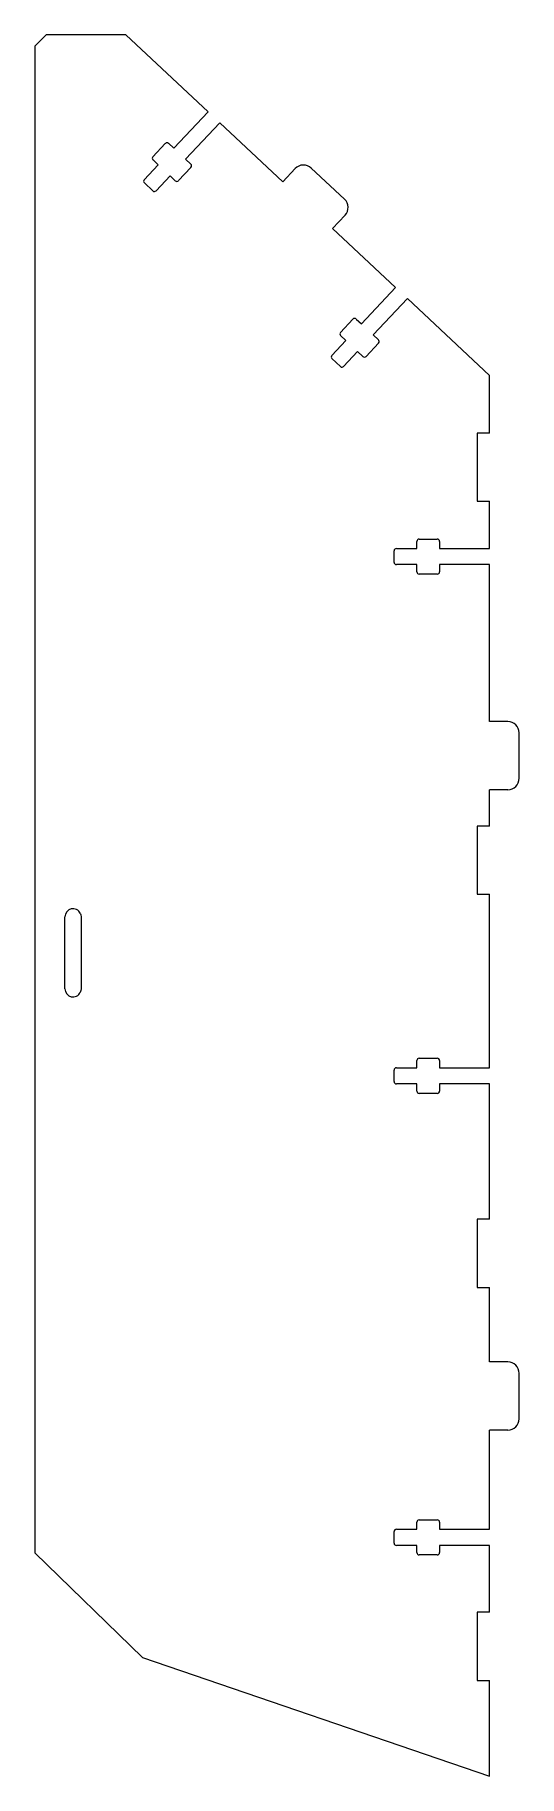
# Model space of a CAD drawing. Header units: millimetres. Extents: x -100 to 7, y 0 to 383.
import ezdxf

# ---------------------------------------------------------------- set-up
doc = ezdxf.new("R2010")
doc.units = ezdxf.units.MM

msp = doc.modelspace()

# ---------------------------------------------------------------- linework, layer by layer
at = {"color": 7, "linetype": 'Continuous', "lineweight": 15}
for p, q in [((-97.5, 383.4), (-100, 380.9)), ((-80, 383.4), (-97.5, 383.4)), ((-61.92, 366.45), (-80, 383.4)), ((-100, 380.9), (-100, 49.2)), ((-69.44, 358.43), (-61.92, 366.45)), ((-59.33, 364.02), (-66.85, 356)), ((-45.47, 351.03), (-59.33, 364.02)), ((-74.04, 356.57), (-71.31, 359.49)), ((-70.6, 359.51), (-69.44, 358.43)), ((-75.94, 351.49), (-72.86, 354.78)), ((-72.86, 354.78), (-74.02, 355.86)), ((-65.67, 354.21), (-68.41, 351.29)), ((-66.85, 356), (-65.7, 354.91)), ((-45.47, 351.03), (-42.73, 353.95)), ((-39.2, 354.06), (-31.9, 347.22)), ((-74.06, 349.04), (-75.92, 350.79)), ((-70.27, 352.35), (-73.35, 349.07)), ((-69.12, 351.27), (-70.27, 352.35)), ((-31.79, 343.69), (-34.53, 340.77)), ((-20.66, 327.77), (-34.53, 340.77)), ((-28.19, 319.75), (-20.66, 327.77)), ((-18.08, 325.35), (-25.6, 317.32)), ((0, 308.4), (-18.08, 325.35)), ((-32.79, 317.89), (-30.05, 320.81)), ((-29.34, 320.83), (-28.19, 319.75)), ((-34.69, 312.82), (-31.61, 316.1)), ((-31.61, 316.1), (-32.76, 317.18)), ((-24.42, 315.53), (-27.16, 312.61)), ((-25.6, 317.32), (-24.44, 316.24)), ((-32.8, 310.37), (-34.66, 312.11)), ((-29.02, 313.67), (-32.1, 310.39)), ((-27.86, 312.59), (-29.02, 313.67)), ((0, 295.7), (0, 308.4)), ((0, 295.7), (-2.7, 295.7)), ((-2.7, 295.7), (-2.7, 280.7)), ((-2.7, 280.7), (0, 280.7)), ((0, 270.3), (0, 280.7)), ((-15.5, 272.38), (-11.5, 272.38)), ((-21, 267.25), (-21, 269.8)), ((-20.5, 270.3), (-16, 270.3)), ((-16, 270.3), (-16, 271.88)), ((-11, 271.88), (-11, 270.3)), ((-11, 270.3), (0, 270.3)), ((-16, 266.75), (-20.5, 266.75)), ((-16, 265.17), (-16, 266.75)), ((-11.5, 264.67), (-15.5, 264.67)), ((-11, 266.75), (-11, 265.17)), ((0, 266.75), (-11, 266.75)), ((0, 232.2), (0, 266.75)), ((4, 232.2), (0, 232.2)), ((6.5, 219.7), (6.5, 229.7)), ((4, 217.2), (0, 217.2)), ((0, 209.17), (0, 217.2)), ((0, 209.17), (-2.7, 209.17)), ((-2.7, 209.17), (-2.7, 194.17)), ((-2.7, 194.17), (0, 194.17)), ((0, 155.97), (0, 194.17)), ((-93.38, 173.35), (-93.38, 189.22)), ((-89.82, 189.22), (-89.82, 173.35)), ((-16, 155.97), (-16, 157.56)), ((-15.5, 158.06), (-11.5, 158.06)), ((-11, 157.56), (-11, 155.97)), ((-21, 152.93), (-21, 155.47)), ((-20.5, 155.97), (-16, 155.97)), ((-11, 155.97), (0, 155.97)), ((-16, 152.43), (-20.5, 152.43)), ((-16, 150.84), (-16, 152.43)), ((-11.5, 150.34), (-15.5, 150.34)), ((-11, 152.43), (-11, 150.84)), ((0, 152.43), (-11, 152.43)), ((0, 122.63), (0, 152.43)), ((0, 122.63), (-2.7, 122.63)), ((-2.7, 122.63), (-2.7, 107.63)), ((-2.7, 107.63), (0, 107.63)), ((0, 91.2), (0, 107.63)), ((4, 91.2), (0, 91.2)), ((6.5, 78.7), (6.5, 88.7)), ((4, 76.2), (0, 76.2)), ((0, 54.35), (0, 76.2)), ((-21, 51.3), (-21, 53.85)), ((-20.5, 54.35), (-16, 54.35)), ((-16, 54.35), (-16, 55.94)), ((-15.5, 56.44), (-11.5, 56.44)), ((-11, 55.94), (-11, 54.35)), ((-11, 54.35), (0, 54.35)), ((-16, 50.8), (-20.5, 50.8)), ((-16, 49.22), (-16, 50.8)), ((-11, 50.8), (-11, 49.22)), ((0, 50.8), (-11, 50.8)), ((0, 36.1), (0, 50.8)), ((-100, 49.2), (-76.35, 26.11)), ((-11.5, 48.72), (-15.5, 48.72)), ((0, 36.1), (-2.7, 36.1)), ((-2.7, 36.1), (-2.7, 21.1)), ((-76.35, 26.11), (0, 0)), ((-2.7, 21.1), (0, 21.1)), ((0, 0), (0, 21.1))]:
    msp.add_line(p, q, dxfattribs=at)
at = {"color": 7, "linetype": 'Continuous', "lineweight": 15, "flags": 128}
for points in [[(-90.01, 189.99), (-89.86, 189.62), (-89.82, 189.22)], [(-89.82, 173.35), (-89.86, 172.95), (-90.01, 172.58)]]:
    msp.add_lwpolyline(points, dxfattribs=at)
at = {"color": 7, "linetype": 'Continuous', "lineweight": 15}
for centre, radius, start, end in [((-73.68, 356.23), 0.5, 136.8476, 226.8476), ((-70.94, 359.14), 0.5, 46.8476, 136.8476), ((-66.04, 354.55), 0.5, 316.8476, 46.8476), ((-40.91, 352.24), 2.5, 46.8476, 136.8476), ((-75.58, 351.15), 0.5, 136.8476, 226.8476), ((-73.72, 349.41), 0.5, 226.8476, 316.8476), ((-68.78, 351.63), 0.5, 226.8476, 316.8476), ((-33.61, 345.4), 2.5, 316.8476, 46.8476), ((-29.69, 320.47), 0.5, 46.8476, 136.8476), ((-32.42, 317.55), 0.5, 136.8476, 226.8476), ((-24.78, 315.87), 0.5, 316.8476, 46.8476), ((-34.32, 312.48), 0.5, 136.8476, 226.8476), ((-27.52, 312.95), 0.5, 226.8476, 316.8476), ((-32.46, 310.73), 0.5, 226.8476, 316.8476), ((-15.5, 271.88), 0.5, 90, 180), ((-11.5, 271.88), 0.5, 0, 90), ((-20.5, 269.8), 0.5, 90, 180), ((-20.5, 267.25), 0.5, 180, 270), ((-15.5, 265.17), 0.5, 180, 270), ((-11.5, 265.17), 0.5, 270, 0), ((4, 229.7), 2.5, 0, 90), ((4, 219.7), 2.5, 270, 0), ((-91.61, 189.22), 1.78, 25.469, 180), ((-91.61, 173.35), 1.78, 180, 334.531), ((-15.5, 157.56), 0.5, 90, 180), ((-11.5, 157.56), 0.5, 0, 90), ((-20.5, 155.47), 0.5, 90, 180), ((-20.5, 152.93), 0.5, 180, 270), ((-15.5, 150.84), 0.5, 180, 270), ((-11.5, 150.84), 0.5, 270, 360), ((4, 88.7), 2.5, 0, 90), ((4, 78.7), 2.5, 270, 0), ((-20.5, 53.85), 0.5, 90, 180), ((-15.5, 55.94), 0.5, 90, 180), ((-11.5, 55.94), 0.5, 360, 90), ((-20.5, 51.3), 0.5, 180, 270), ((-15.5, 49.22), 0.5, 180, 270), ((-11.5, 49.22), 0.5, 270, 0)]:
    msp.add_arc(centre, radius, start, end, dxfattribs=at)

doc.saveas('drawing.dxf')
